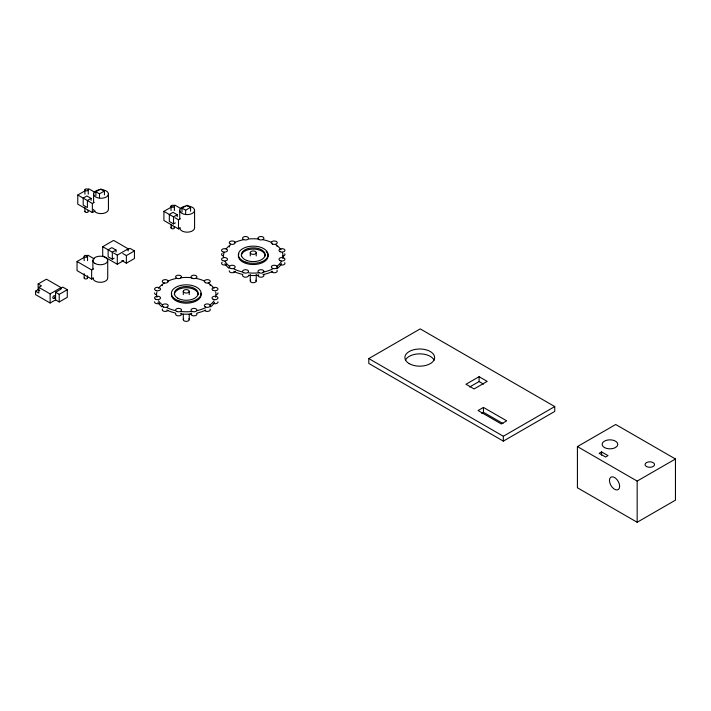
<?xml version="1.0" encoding="UTF-8"?>
<svg xmlns="http://www.w3.org/2000/svg" width="711" height="711" viewBox="0 0 711 711"><rect width="100%" height="100%" fill="white"/><g stroke="black" fill="none" stroke-linecap="round" stroke-linejoin="round"><path stroke-width="1.07" d="M95.078 210.998L92.35 212.571L77.766 204.146L77.766 195.027L85.027 190.832M95.896 195.649L95.896 191.783L100.838 188.93L104.437 191.01L104.437 194.867M77.766 195.027L87.391 200.52L91.079 198.387L91.079 200.395M95.896 191.783L99.496 193.863L104.437 191.01M87.791 200.813L92.35 203.453L94.172 202.404M38.145 289.679L38.145 283.973L46.446 279.183L61.03 287.608L61.03 289.11L55.582 292.257L55.582 299.873L50.134 303.01L35.55 294.594L35.55 291.181L38.145 289.679L39.789 290.63M93.452 278.01L91.639 279.059L77.046 270.633L77.046 261.515L84.307 257.32M86.129 256.271L87.942 255.222L94.323 258.911M123.652 260.573L117.297 264.243L102.713 255.818L102.713 246.699L113.6 240.407L128.193 248.832L128.193 250.859M180.301 227.867L178.488 228.906L163.903 220.49L163.903 211.371L172.071 206.652M35.55 291.181L38.829 293.074L38.829 287.368L41.434 285.866L38.145 283.973M182.034 211.994L182.034 208.127L186.975 205.275L190.575 207.354L190.575 211.211M102.713 246.699L112.329 252.192L116.026 250.059L116.026 252.067M163.903 211.371L173.52 216.864L177.217 214.731L177.217 216.739M182.034 208.127L185.633 210.207L190.575 207.354M38.829 287.368L50.134 293.892L61.03 287.608M77.046 261.515L91.639 269.931L93.452 268.891M113.653 253.018L117.297 255.125L128.193 248.832M174.844 217.69L178.488 219.788L180.301 218.739M61.057 288.115L62.808 287.102L67.296 289.688L67.296 297.305L59.217 301.971L55.582 299.873M127.278 249.881L129.971 248.326L134.45 250.912L134.45 258.528L126.371 263.194L121.892 260.608M116.026 250.059L111.84 247.641L108.143 249.774L108.143 256.813L112.329 259.231L114.178 258.164M177.217 214.731L173.031 212.313L169.334 214.446L169.334 221.485L173.52 223.903L175.368 222.836M55.582 292.257L59.217 294.354L67.296 289.688M122.79 253.507L126.371 255.578L134.45 250.912M368.796 358.575L420.219 328.891L554.758 406.568L554.758 411.42L503.335 441.113L368.796 363.437L368.796 358.575L503.335 436.252L554.758 406.568M479.098 376.697L465.981 384.26L474.086 388.944L487.195 381.372L479.098 376.697L479.098 381.549L469.731 386.953M483.444 407.421L478.059 410.531L501.317 423.96L506.703 420.85L483.444 407.421L483.444 412.273L502.979 423.552M481.649 413.313L483.444 412.273M577.421 446.597L615.708 424.494L675.45 458.986L675.45 500.162L637.163 522.265L577.421 487.773L577.421 446.597L637.163 481.089L675.45 458.986M601.586 451.912L599.142 453.325L605.559 457.022L608.003 455.609L601.586 451.912L601.586 455.156M174.79 205.079L181.172 208.767M479.098 381.549L483.596 384.144M88.662 188.735L95.043 192.423M91.079 198.387L86.902 195.969L83.205 198.102L83.205 205.141L87.391 207.559L87.391 200.52M637.163 481.089L637.163 522.265M503.335 436.252L503.335 441.113M256.218 252.663A2.977 1.715 0 0 1 251.756 254.147A2.977 1.715 0 0 1 251.756 251.17A2.977 1.715 0 0 1 256.218 252.663L256.218 255.933M256.218 274.455L256.218 280.996M250.272 252.663L250.272 255.933M250.272 274.455L250.272 280.996M194.574 210.332L194.574 227.893A7.421 4.284 0 0 1 187.153 232.177A7.421 4.284 0 0 1 179.723 227.893M189.242 291.332A2.977 1.715 0 0 1 184.78 292.816A2.977 1.715 0 0 1 184.78 289.839A2.977 1.715 0 0 1 189.242 291.332L189.242 294.603M189.242 314.218L189.242 319.666M185.633 210.207L185.633 214.064M183.296 291.332L183.296 294.603M183.296 314.218L183.296 319.666M179.723 210.332L179.723 219.112M178.488 219.788L178.488 228.906M174.399 206.199A1.689 0.969 0 0 1 171.875 207.043A1.689 0.969 0 0 1 171.875 205.355A1.689 0.969 0 0 1 174.399 206.199L174.399 210.527M173.52 216.864L173.52 223.903M171.031 206.199L171.031 210.527M171.031 224.596L171.031 227.84M126.371 255.578L126.371 263.194M117.297 255.125L117.297 264.243M112.329 252.192L112.329 259.231M108.436 193.987L108.436 209.327A7.421 4.284 0 0 1 101.015 213.611A7.421 4.284 0 0 1 93.594 209.327M107.725 260.475L107.725 278.037A7.421 4.284 0 0 1 100.295 282.32A7.421 4.284 0 0 1 92.874 278.037M99.496 193.863L99.496 197.72M93.594 193.987L93.594 202.751M92.874 260.475L92.874 269.256M92.35 203.453L92.35 212.571M91.639 269.931L91.639 279.059M88.262 189.855L88.262 194.183M87.542 256.342A1.689 0.969 0 0 1 85.018 257.186A1.689 0.969 0 0 1 85.018 255.498A1.689 0.969 0 0 1 87.542 256.342L87.542 260.67M87.542 275.824L87.542 277.983M84.893 189.855L84.893 194.183M84.893 207.168L84.893 211.496M84.174 256.342L84.174 260.67M84.174 273.655L84.174 277.983M59.217 294.354L59.217 301.971M50.134 293.892L50.134 303.01M405.394 360.21A14.869 8.585 0 0 1 419.757 353.847A14.869 8.585 0 0 1 434.119 360.21M101.015 189.704A7.421 4.284 0 0 1 107.743 195.801A7.421 4.284 0 0 1 95.327 196.743A7.421 4.284 0 0 1 99.096 189.855M87.773 210.811A1.689 0.969 0 0 1 87.018 212.438A1.689 0.969 0 0 1 84.956 211.247M200.911 293.119A14.869 8.585 0 0 1 186.273 303.188A14.869 8.585 0 0 1 171.627 293.119M174.373 294.612A11.891 6.87 0 0 1 186.273 287.742A11.891 6.87 0 0 1 198.165 294.612M215.637 291.919A29.738 17.171 0 0 1 215.637 297.296M214.038 300.762A29.738 17.171 0 0 1 209.861 305.063M205.675 307.623A29.738 17.171 0 0 1 197.134 310.591M191.801 311.48A29.738 17.171 0 0 1 180.736 311.48M175.404 310.591A29.738 17.171 0 0 1 166.863 307.623M162.677 305.063A29.738 17.171 0 0 1 158.5 300.762M156.9 297.296A29.738 17.171 0 0 1 156.9 291.919M158.5 288.453A29.738 17.171 0 0 1 164.348 283.005M167.725 281.183A29.738 17.171 0 0 1 176.452 278.401M180.736 277.734A29.738 17.171 0 0 1 191.801 277.734M196.085 278.401A29.738 17.171 0 0 1 204.812 281.183M208.19 283.005A29.738 17.171 0 0 1 214.038 288.453M214.553 302.335A29.738 17.171 0 0 1 210.634 306.876M205.675 310.049A29.738 17.171 0 0 1 197.134 313.018M191.801 313.906A29.738 17.171 0 0 1 180.736 313.906M175.404 313.018A29.738 17.171 0 0 1 166.863 310.049M161.904 306.876A29.738 17.171 0 0 1 157.984 302.335M217.939 292.896A2.977 1.715 0 0 1 216.135 294.71M188.842 318.804A2.977 1.715 0 0 1 186.273 321.381A2.977 1.715 0 0 1 183.696 318.804M210.047 309.054A2.977 1.715 0 0 1 208.439 311.294A2.977 1.715 0 0 1 204.546 310.36M180.932 313.107A2.977 1.715 0 0 1 178.959 315.853A2.977 1.715 0 0 1 175.821 313.498M196.716 313.498A2.977 1.715 0 0 1 193.579 315.853A2.977 1.715 0 0 1 191.606 313.107M210.047 284.764A2.977 1.715 0 0 1 210.243 285.653M162.295 285.653A2.977 1.715 0 0 1 162.49 284.764M167.992 310.36A2.977 1.715 0 0 1 164.099 311.294A2.977 1.715 0 0 1 162.49 309.054M156.402 294.71A2.977 1.715 0 0 1 154.598 292.896M217.939 301.784A2.977 1.715 0 0 1 216.482 303.499A2.977 1.715 0 0 1 213.184 303.375M159.353 303.375A2.977 1.715 0 0 1 156.056 303.499A2.977 1.715 0 0 1 154.598 301.784M87.053 277.299A1.689 0.969 0 0 1 86.298 278.925A1.689 0.969 0 0 1 84.236 277.734M187.153 206.048A7.421 4.284 0 0 1 193.881 212.145A7.421 4.284 0 0 1 181.465 213.087A7.421 4.284 0 0 1 185.224 206.19M173.902 227.156A1.689 0.969 0 0 1 173.795 228.587A1.689 0.969 0 0 1 171.333 228.4A1.689 0.969 0 0 1 171.875 227.005M266.127 251.65A14.869 8.585 0 0 1 255.187 264.448A14.869 8.585 0 0 1 238.887 253.711M241.349 255.933A11.891 6.87 0 0 1 253.249 249.072A11.891 6.87 0 0 1 265.141 255.933M282.338 252.361A29.738 17.171 0 0 1 282.827 257.729M281.538 261.239A29.738 17.171 0 0 1 276.846 266.394M272.651 268.945A29.738 17.171 0 0 1 263.061 272.144M258.786 272.811A29.738 17.171 0 0 1 248.814 272.917M242.389 271.922A29.738 17.171 0 0 1 233.839 268.945M229.653 266.394A29.738 17.171 0 0 1 224.96 261.239M223.672 257.729A29.738 17.171 0 0 1 224.161 252.361M226.08 248.948A29.738 17.171 0 0 1 230.471 244.895M234.701 242.513A29.738 17.171 0 0 1 243.429 239.731M248.814 238.958A29.738 17.171 0 0 1 258.786 239.065M263.061 239.731A29.738 17.171 0 0 1 271.789 242.513M276.028 244.895A29.738 17.171 0 0 1 281.014 249.783M281.538 263.665A29.738 17.171 0 0 1 276.846 268.82M272.651 271.38A29.738 17.171 0 0 1 263.061 274.57M258.786 275.237A29.738 17.171 0 0 1 248.814 275.344M242.389 274.348A29.738 17.171 0 0 1 233.839 271.38M228.88 268.207A29.738 17.171 0 0 1 224.96 263.665M282.827 256.573A29.738 17.171 0 0 1 282.987 258.369M277.023 246.095A2.977 1.715 0 0 1 277.228 246.53M223.387 256.04A2.977 1.715 0 0 1 222.161 253.409M248.503 275.255A2.977 1.715 0 0 1 245.162 277.183A2.977 1.715 0 0 1 242.806 274.828M284.72 262.679A2.977 1.715 0 0 1 283.787 264.705A2.977 1.715 0 0 1 280.161 264.705M226.329 264.705A2.977 1.715 0 0 1 222.419 264.554A2.977 1.715 0 0 1 222.161 262.297M263.301 274.437A2.977 1.715 0 0 1 261.337 277.183A2.977 1.715 0 0 1 258.2 274.828M229.271 246.984A2.977 1.715 0 0 1 229.271 246.53M235.163 271.264A2.977 1.715 0 0 1 231.83 272.74A2.977 1.715 0 0 1 229.271 270.811M277.023 270.384A2.977 1.715 0 0 1 275.05 272.695A2.977 1.715 0 0 1 271.326 271.264M284.72 253.791A2.977 1.715 0 0 1 282.365 256.156M255.827 280.134A2.977 1.715 0 0 1 253.249 282.711A2.977 1.715 0 0 1 250.672 280.134M409.243 363.65A14.869 8.585 0 0 0 434.119 359.802A14.869 8.585 0 0 0 415.908 349.288A14.869 8.585 0 0 0 409.243 363.65M604.43 447.53A7.812 4.506 0 0 0 617.495 445.504A7.812 4.506 0 0 0 607.932 439.985A7.812 4.506 0 0 0 604.43 447.53M609.46 480.44A7.217 4.168 60 0 0 617.112 489.959A7.217 4.168 60 0 0 617.112 479.756A7.217 4.168 60 0 0 609.46 480.44M646.432 466.496A4.755 2.746 0 0 0 654.387 465.27A4.755 2.746 0 0 0 648.565 461.91A4.755 2.746 0 0 0 646.432 466.496M85.391 190.548A1.689 0.969 0 0 0 88.208 190.104A1.689 0.969 0 0 0 86.147 188.913A1.689 0.969 0 0 0 85.391 190.548M54.232 298.158A1.582 0.915 -60 0 0 54.729 295.705A1.582 0.915 -60 0 0 52.854 297.367A1.582 0.915 -60 0 0 54.232 298.158M178.834 300.824A14.869 8.585 0 0 0 201.142 293.394A14.869 8.585 0 0 0 178.834 285.955A14.869 8.585 0 0 0 178.834 300.824M177.857 298.247A11.891 6.87 0 0 0 197.756 295.172A11.891 6.87 0 0 0 183.189 286.764A11.891 6.87 0 0 0 177.857 298.247M213.184 290.417A2.977 1.715 0 0 0 217.939 289.279A2.977 1.715 0 0 0 213.86 287.466A2.977 1.715 0 0 0 213.184 290.417M205.488 307.001A2.977 1.715 0 0 0 210.243 305.863A2.977 1.715 0 0 0 206.163 304.05A2.977 1.715 0 0 0 205.488 307.001M176.763 311.445A2.977 1.715 0 0 0 181.518 310.307A2.977 1.715 0 0 0 177.43 308.494A2.977 1.715 0 0 0 176.763 311.445M192.157 311.445A2.977 1.715 0 0 0 196.911 310.307A2.977 1.715 0 0 0 192.832 308.494A2.977 1.715 0 0 0 192.157 311.445M205.488 282.72A2.977 1.715 0 0 0 210.243 281.583A2.977 1.715 0 0 0 206.163 279.77A2.977 1.715 0 0 0 205.488 282.72M163.432 282.72A2.977 1.715 0 0 0 168.187 281.583A2.977 1.715 0 0 0 164.099 279.77A2.977 1.715 0 0 0 163.432 282.72M163.432 307.001A2.977 1.715 0 0 0 168.187 305.863A2.977 1.715 0 0 0 164.099 304.05A2.977 1.715 0 0 0 163.432 307.001M176.763 278.277A2.977 1.715 0 0 0 181.518 277.139A2.977 1.715 0 0 0 177.43 275.326A2.977 1.715 0 0 0 176.763 278.277M192.157 278.277A2.977 1.715 0 0 0 196.911 277.139A2.977 1.715 0 0 0 192.832 275.326A2.977 1.715 0 0 0 192.157 278.277M155.736 290.417A2.977 1.715 0 0 0 160.49 289.279A2.977 1.715 0 0 0 156.402 287.466A2.977 1.715 0 0 0 155.736 290.417M213.184 299.304A2.977 1.715 0 0 0 217.939 298.167A2.977 1.715 0 0 0 213.86 296.354A2.977 1.715 0 0 0 213.184 299.304M155.736 299.304A2.977 1.715 0 0 0 160.49 298.167A2.977 1.715 0 0 0 156.402 296.354A2.977 1.715 0 0 0 155.736 299.304M95.052 263.505A7.421 4.284 0 0 0 107.468 261.586A7.421 4.284 0 0 0 98.376 256.333A7.421 4.284 0 0 0 95.052 263.505M245.81 262.155A14.869 8.585 0 0 0 268.118 254.725A14.869 8.585 0 0 0 245.81 247.286A14.869 8.585 0 0 0 245.81 262.155M247.304 260.67A11.891 6.87 0 0 0 265.141 254.725A11.891 6.87 0 0 0 247.304 248.779A11.891 6.87 0 0 0 247.304 260.67M272.464 244.051A2.977 1.715 0 0 0 277.228 242.913A2.977 1.715 0 0 0 273.14 241.1A2.977 1.715 0 0 0 272.464 244.051M243.74 239.607A2.977 1.715 0 0 0 248.503 238.469A2.977 1.715 0 0 0 244.415 236.656A2.977 1.715 0 0 0 243.74 239.607M222.712 251.747A2.977 1.715 0 0 0 227.467 250.61A2.977 1.715 0 0 0 223.387 248.797A2.977 1.715 0 0 0 222.712 251.747M243.74 272.775A2.977 1.715 0 0 0 248.503 271.638A2.977 1.715 0 0 0 244.415 269.825A2.977 1.715 0 0 0 243.74 272.775M280.161 260.635A2.977 1.715 0 0 0 284.924 259.497A2.977 1.715 0 0 0 280.836 257.684A2.977 1.715 0 0 0 280.161 260.635M222.712 260.635A2.977 1.715 0 0 0 227.467 259.497A2.977 1.715 0 0 0 223.387 257.684A2.977 1.715 0 0 0 222.712 260.635M259.133 239.607A2.977 1.715 0 0 0 263.897 238.469A2.977 1.715 0 0 0 259.808 236.656A2.977 1.715 0 0 0 259.133 239.607M259.133 272.775A2.977 1.715 0 0 0 263.897 271.638A2.977 1.715 0 0 0 259.808 269.825A2.977 1.715 0 0 0 259.133 272.775M230.408 244.051A2.977 1.715 0 0 0 235.163 242.913A2.977 1.715 0 0 0 231.084 241.1A2.977 1.715 0 0 0 230.408 244.051M230.408 268.331A2.977 1.715 0 0 0 235.163 267.194A2.977 1.715 0 0 0 231.084 265.381A2.977 1.715 0 0 0 230.408 268.331M272.464 268.331A2.977 1.715 0 0 0 277.228 267.194A2.977 1.715 0 0 0 273.14 265.381A2.977 1.715 0 0 0 272.464 268.331M280.161 251.747A2.977 1.715 0 0 0 284.924 250.61A2.977 1.715 0 0 0 280.836 248.797A2.977 1.715 0 0 0 280.161 251.747"/></g></svg>
